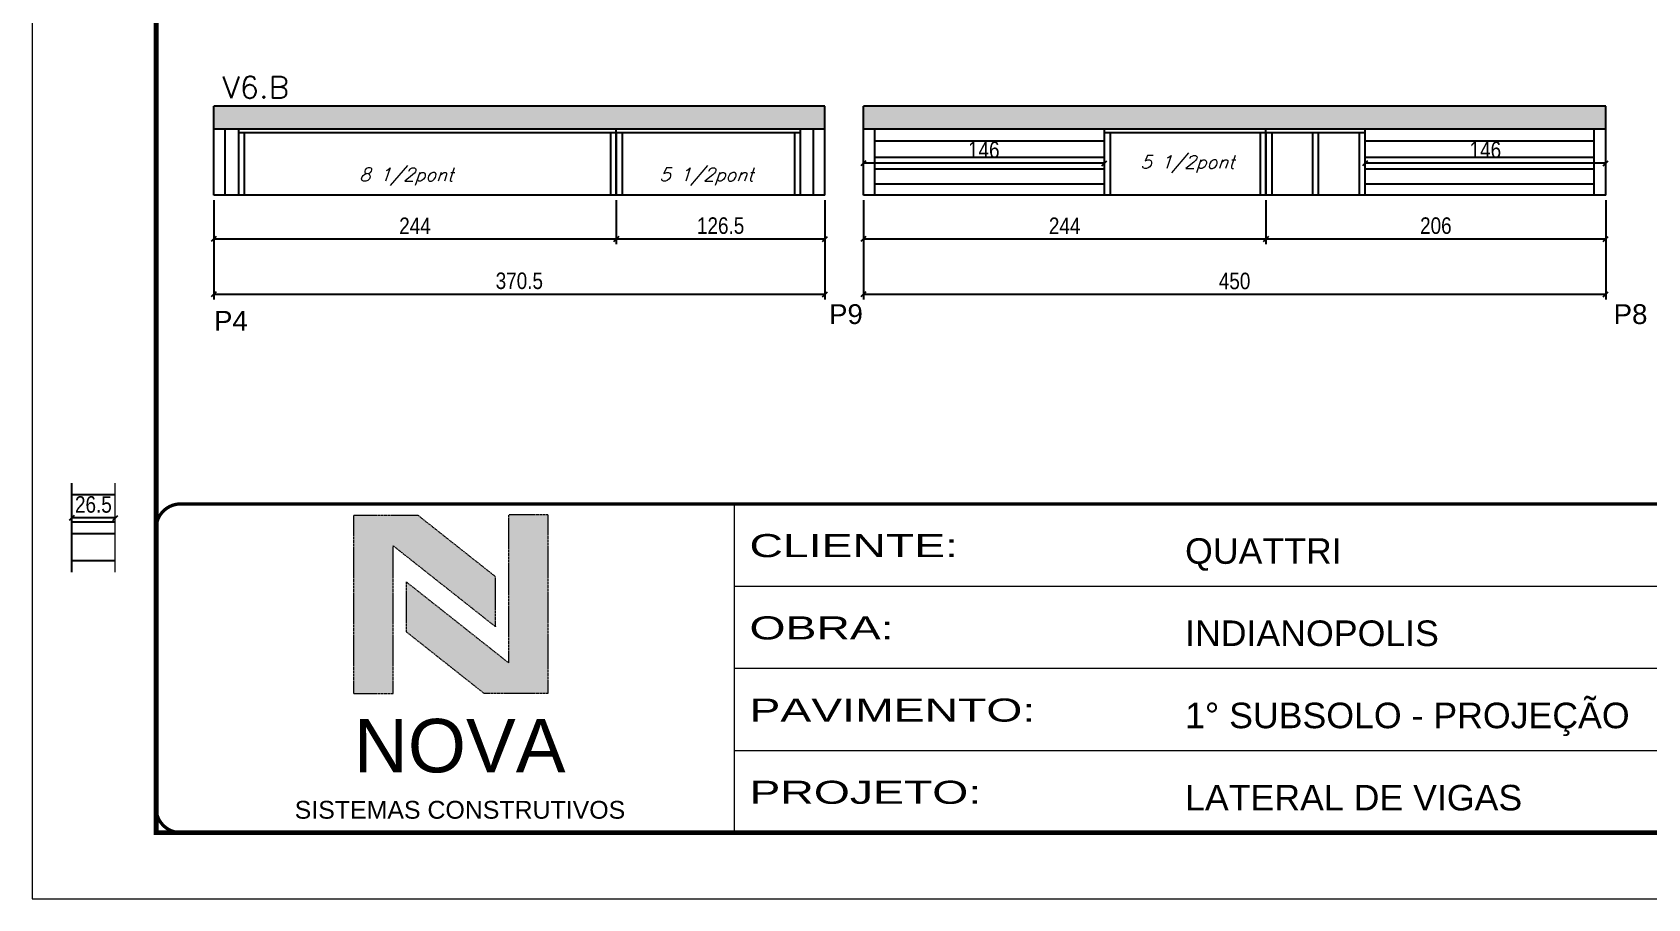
# Model space of a CAD drawing. Header units: millimetres. Extents: x 2921 to 9246, y 316 to 11751.
# Drawn here: x 7676 to 8655, y 8356 to 8881 of the extents above; entities that cross this region are included whole.
import ezdxf

# ---------------------------------------------------------------- set-up
doc = ezdxf.new("R2010")
doc.units = ezdxf.units.MM
doc.linetypes.add('CONTINUO', pattern=[0])
doc.linetypes.add('DASHED', pattern=[0.75, 0.5, -0.25])
for name, color, linetype in [('1', 3, 'Continuous'), ('5', 5, 'Continuous'), ('COTA', 241, 'Continuous'), ('Painéis', 200, 'Continuous'), ('SARR_2.2x7', 40, 'Continuous'), ('SARR_3.5x7', 81, 'Continuous'), ('texto', 7, 'Continuous')]:
    doc.layers.add(name, color=color, linetype=linetype)
for name, color, linetype, lineweight in [('CARIMBO-LEGENDA', 75, 'Continuous', 15), ('Folhas', 255, 'Continuous', 9), ('SARRAFO DE PRESSAO', 251, 'DASHED', 9), ('Texto Seção', 7, 'Continuous', 15)]:
    doc.layers.add(name, color=color, linetype=linetype, lineweight=lineweight)
doc.styles.add('arial', font='arial.ttf')
doc.styles.add('COTA TECNICA', font='techl___.ttf', dxfattribs={"height": 10})
doc.styles.add('REGUA-120', font='ROMANS.shx', dxfattribs={"height": 15})
doc.styles.add('Romans', font='romans.shx')
doc.styles.get("Standard").update_dxf_attribs({"font": 'arial.ttf'})
doc.styles.add('Tecnologia', font='')
doc.styles.get('Tecnologia').set_extended_font_data('Forgotten Futurist')
doc.dimstyles.new('PAINEL', dxfattribs={"dimtxt": 10, "dimasz": 3, "dimexe": 3, "dimexo": 3, "dimgap": 3, "dimtad": 1, "dimdec": 1, "dimzin": 12, "dimdsep": 46, "dimtxsty": 'COTA TECNICA', "dimblk1": 'OBLIQUE', "dimblk2": 'OBLIQUE', "dimsah": 1, "dimcen": 0.9, "dimclrd": 4, "dimclre": 4, "dimclrt": 240, "dimadec": 1, "dimazin": 3, "dimtfac": 1, "dimtdec": 1, "dimtmove": 0, "dimatfit": 3, "dimfxl": 1, "dimtolj": 1, "dimtzin": 12, "dimarcsym": 0})

# ---------------------------------------------------------------- blocks, each defined once
blk = doc.blocks.new('A$C64660E27')
at = {"layer": 'COTA', "true_color": 0x1a1a1a}
h = blk.add_hatch(color=250, dxfattribs=at)
h.dxf.hatch_style = 1
h.paths.add_polyline_path([(185.4, -11.6), (142.4, -11.6), (142.4, -131.6), (168.8, -131.6), (168.8, -32.2), (237.7, -86.7), (237.7, -53)])
at = {"layer": 'COTA'}
h = blk.add_hatch(color=20, dxfattribs=at)
h.dxf.hatch_style = 1
h.paths.add_polyline_path([(273, -11.4), (246.6, -11.4), (246.6, -111.1), (177.7, -56.6), (177.7, -90.2), (230, -131.6), (273, -131.6)])
for p, q in [((142.4, -131.6), (142.4, -11.6)), ((142.4, -11.6), (185.4, -11.6)), ((185.4, -11.6), (237.7, -53)), ((273, -11.4), (246.6, -11.4)), ((246.6, -111.1), (246.6, -11.4)), ((273, -11.4), (273, -131.6)), ((168.8, -32.2), (237.7, -86.7)), ((168.8, -131.6), (168.8, -32.2)), ((237.7, -86.7), (237.7, -53)), ((246.6, -111.1), (177.7, -56.6)), ((177.7, -90.2), (177.7, -56.6)), ((230, -131.6), (177.7, -90.2)), ((142.4, -131.6), (168.8, -131.6)), ((273, -131.6), (230, -131.6))]:
    blk.add_line(p, q)
at = {"layer": 'CARIMBO-LEGENDA', "color": 7, "linetype": 'Continuous', "ltscale": 100, "style": 'arial'}
blk.add_text('NOVA', height=36, dxfattribs=at).set_placement((142.4, -184.8))
at = {"layer": 'CARIMBO-LEGENDA', "color": 7, "linetype": 'Continuous', "style": 'arial'}
blk.add_text('SISTEMAS CONSTRUTIVOS', height=12, dxfattribs=at).set_placement((102.5, -216))
blk = doc.blocks.new('9999999999')
at = {"color": 30, "linetype": 'CONTINUO'}
for p, q in [((98564.56, 34230.21), (98564.56, 34429.45)), ((98564.56, 34379.64), (99583.98, 34379.64)), ((98564.56, 34329.83), (99487.98, 34329.83)), ((98564.56, 34280.02), (99487.98, 34280.02))]:
    blk.add_line(p, q, dxfattribs=at)
at = {"color": 30, "linetype": 'CONTINUO', "const_width": 2}
blk.add_lwpolyline([(99583.98, 34230.21), (99583.98, 34414.45, 0.414214), (99568.98, 34429.45), (98228.98, 34429.45, 0.414214), (98213.98, 34414.45), (98213.98, 34245.21, 0.414214), (98228.98, 34230.21), (99583.98, 34230.21)], format="xyb", dxfattribs=at)
at = {"layer": 'Folhas'}
blk.add_lwpolyline([(98138.98, 34190.21), (99623.98, 34190.21), (99623.98, 35240.21), (98138.98, 35240.21)], close=True, dxfattribs=at)
at = {"layer": 'Folhas', "color": 30, "const_width": 3}
blk.add_lwpolyline([(98213.98, 34230.21), (99583.98, 34230.21), (99583.98, 35200.21), (98213.98, 35200.21)], close=True, dxfattribs=at)
at = {"xscale": 0.9, "yscale": 0.9, "zscale": 0.9}
blk.add_blockref('A$C64660E27', (98205.77, 34433.07), dxfattribs=at)
at = {"color": 7, "linetype": 'Continuous', "ltscale": 5, "style": 'arial'}
for s, height, p in [('QUATTRI', 15.483, (98837.68, 34393.13)), ('INDIANOPOLIS', 15.4829, (98837.68, 34343.32)), ('1° SUBSOLO - PROJEÇÃO', 15.4829, (98837.68, 34293.51)), ('LATERAL DE VIGAS', 15.4829, (98837.68, 34243.7))]:
    blk.add_text(s, height=height, dxfattribs=at).set_placement(p)
at = {"layer": 'Folhas', "color": 7, "style": 'Tecnologia', "width": 1.5}
for s, p in [('CLIENTE:', (98573.65, 34397.17)), ('OBRA:', (98573.65, 34347.31)), ('PAVIMENTO:', (98573.65, 34297.5)), ('PROJETO:', (98573.65, 34247.69))]:
    blk.add_text(s, height=14, dxfattribs=at).set_placement(p)
blk = doc.blocks.new('_Oblique')
at = {"layer": '1', "color": 0, "lineweight": -2}
blk.add_line((-0.5, -0.5), (0.5, 0.5), dxfattribs=at)
blk = doc.blocks.new('*D1234')
at = {"layer": 'Defpoints', "color": 0, "transparency": 16777216}
for p in [(7699.91, 8586.68), (7699.91, 8586.68), (7726.41, 8586.68)]:
    blk.add_point(p, dxfattribs=at)
at = {"layer": 'Painéis', "color": 4, "lineweight": -2, "transparency": 16777216}
blk.add_line((7726.41, 8586.68), (7699.91, 8586.68), dxfattribs=at)
at = {"layer": 'Painéis', "color": 4, "lineweight": -2, "transparency": 16777216, "xscale": 3, "yscale": 3, "zscale": 3, "rotation": 180}
blk.add_blockref('_Oblique', (7699.91, 8586.68), dxfattribs=at)
at = {"layer": 'Painéis', "color": 4, "lineweight": -2, "transparency": 16777216, "xscale": 3, "yscale": 3, "zscale": 3}
blk.add_blockref('_Oblique', (7726.41, 8586.68), dxfattribs=at)
at = {"layer": 'Painéis', "color": 240, "lineweight": 5, "transparency": 16777216, "insert": (7713.16, 8594.79), "char_height": 10, "attachment_point": 5, "style": 'COTA TECNICA'}
blk.add_mtext('\\A1;26.5', dxfattribs=at)
blk = doc.blocks.new('*D1235')
at = {"layer": 'COTA', "color": 4, "linetype": 'ByBlock', "lineweight": -2, "transparency": 16777216}
for p, q in [((8030.07, 8779.18), (8030.07, 8752.64)), ((8156.57, 8779.18), (8156.57, 8752.64)), ((8156.57, 8755.64), (8030.07, 8755.64))]:
    blk.add_line(p, q, dxfattribs=at)
at = {"layer": 'Defpoints', "color": 0, "linetype": 'ByBlock', "transparency": 16777216}
for p in [(8030.07, 8782.18), (8156.57, 8782.18), (8030.07, 8755.64)]:
    blk.add_point(p, dxfattribs=at)
at = {"layer": 'COTA', "color": 4, "linetype": 'ByBlock', "lineweight": -2, "transparency": 16777216, "xscale": 3, "yscale": 3, "zscale": 3, "rotation": 180}
blk.add_blockref('_Oblique', (8030.07, 8755.64), dxfattribs=at)
at = {"layer": 'COTA', "color": 4, "linetype": 'ByBlock', "lineweight": -2, "transparency": 16777216, "xscale": 3, "yscale": 3, "zscale": 3}
blk.add_blockref('_Oblique', (8156.57, 8755.64), dxfattribs=at)
at = {"layer": 'COTA', "color": 240, "linetype": 'ByBlock', "transparency": 16777216, "insert": (8093.32, 8763.75), "char_height": 10, "attachment_point": 5, "style": 'COTA TECNICA'}
blk.add_mtext('\\A1;126.5', dxfattribs=at)
blk = doc.blocks.new('*D1236')
at = {"layer": 'COTA', "color": 4, "linetype": 'ByBlock', "lineweight": -2, "transparency": 16777216}
for p, q in [((7786.07, 8779.18), (7786.07, 8752.64)), ((8030.07, 8779.18), (8030.07, 8752.64)), ((8030.07, 8755.64), (7786.07, 8755.64))]:
    blk.add_line(p, q, dxfattribs=at)
at = {"layer": 'Defpoints', "color": 0, "linetype": 'ByBlock', "transparency": 16777216}
for p in [(7786.07, 8782.18), (8030.07, 8782.18), (7786.07, 8755.64)]:
    blk.add_point(p, dxfattribs=at)
at = {"layer": 'COTA', "color": 4, "linetype": 'ByBlock', "lineweight": -2, "transparency": 16777216, "xscale": 3, "yscale": 3, "zscale": 3, "rotation": 180}
blk.add_blockref('_Oblique', (7786.07, 8755.64), dxfattribs=at)
at = {"layer": 'COTA', "color": 4, "linetype": 'ByBlock', "lineweight": -2, "transparency": 16777216, "xscale": 3, "yscale": 3, "zscale": 3}
blk.add_blockref('_Oblique', (8030.07, 8755.64), dxfattribs=at)
at = {"layer": 'COTA', "color": 240, "linetype": 'ByBlock', "transparency": 16777216, "insert": (7908.07, 8763.71), "char_height": 10, "width": 210.731, "attachment_point": 5, "style": 'COTA TECNICA'}
blk.add_mtext('\\A1;244', dxfattribs=at)
blk = doc.blocks.new('*D1238')
at = {"layer": 'COTA', "color": 4, "linetype": 'ByBlock', "lineweight": -2, "transparency": 16777216}
for p, q in [((7786.07, 8779.18), (7786.07, 8719.1)), ((8156.57, 8779.18), (8156.57, 8719.1)), ((8156.57, 8722.1), (7786.07, 8722.1))]:
    blk.add_line(p, q, dxfattribs=at)
at = {"layer": 'Defpoints', "color": 0, "linetype": 'ByBlock', "transparency": 16777216}
for p in [(7786.07, 8782.18), (8156.57, 8782.18), (7786.07, 8722.1)]:
    blk.add_point(p, dxfattribs=at)
at = {"layer": 'COTA', "color": 4, "linetype": 'ByBlock', "lineweight": -2, "transparency": 16777216, "xscale": 3, "yscale": 3, "zscale": 3, "rotation": 180}
blk.add_blockref('_Oblique', (7786.07, 8722.1), dxfattribs=at)
at = {"layer": 'COTA', "color": 4, "linetype": 'ByBlock', "lineweight": -2, "transparency": 16777216, "xscale": 3, "yscale": 3, "zscale": 3}
blk.add_blockref('_Oblique', (8156.57, 8722.1), dxfattribs=at)
at = {"layer": 'COTA', "color": 240, "linetype": 'ByBlock', "transparency": 16777216, "insert": (7971.32, 8730.32), "char_height": 10, "attachment_point": 5, "style": 'COTA TECNICA'}
blk.add_mtext('\\A1;370.5', dxfattribs=at)
blk = doc.blocks.new('*D1239')
at = {"layer": 'COTA', "color": 4, "linetype": 'ByBlock', "lineweight": -2, "transparency": 16777216}
for p, q in [((8423.83, 8779.18), (8423.83, 8752.64)), ((8629.83, 8779.18), (8629.83, 8752.64)), ((8629.83, 8755.64), (8423.83, 8755.64))]:
    blk.add_line(p, q, dxfattribs=at)
at = {"layer": 'Defpoints', "color": 0, "linetype": 'ByBlock', "transparency": 16777216}
for p in [(8423.83, 8782.18), (8629.83, 8782.18), (8423.83, 8755.64)]:
    blk.add_point(p, dxfattribs=at)
at = {"layer": 'COTA', "color": 4, "linetype": 'ByBlock', "lineweight": -2, "transparency": 16777216, "xscale": 3, "yscale": 3, "zscale": 3, "rotation": 180}
blk.add_blockref('_Oblique', (8423.83, 8755.64), dxfattribs=at)
at = {"layer": 'COTA', "color": 4, "linetype": 'ByBlock', "lineweight": -2, "transparency": 16777216, "xscale": 3, "yscale": 3, "zscale": 3}
blk.add_blockref('_Oblique', (8629.83, 8755.64), dxfattribs=at)
at = {"layer": 'COTA', "color": 240, "linetype": 'ByBlock', "transparency": 16777216, "insert": (8526.83, 8763.74), "char_height": 10, "attachment_point": 5, "style": 'COTA TECNICA'}
blk.add_mtext('\\A1;206', dxfattribs=at)
blk = doc.blocks.new('*D1240')
at = {"layer": 'COTA', "color": 4, "linetype": 'ByBlock', "lineweight": -2, "transparency": 16777216}
for p, q in [((8179.83, 8779.18), (8179.83, 8752.64)), ((8423.83, 8779.18), (8423.83, 8752.64)), ((8423.83, 8755.64), (8179.83, 8755.64))]:
    blk.add_line(p, q, dxfattribs=at)
at = {"layer": 'Defpoints', "color": 0, "linetype": 'ByBlock', "transparency": 16777216}
for p in [(8179.83, 8782.18), (8423.83, 8782.18), (8179.83, 8755.64)]:
    blk.add_point(p, dxfattribs=at)
at = {"layer": 'COTA', "color": 4, "linetype": 'ByBlock', "lineweight": -2, "transparency": 16777216, "xscale": 3, "yscale": 3, "zscale": 3, "rotation": 180}
blk.add_blockref('_Oblique', (8179.83, 8755.64), dxfattribs=at)
at = {"layer": 'COTA', "color": 4, "linetype": 'ByBlock', "lineweight": -2, "transparency": 16777216, "xscale": 3, "yscale": 3, "zscale": 3}
blk.add_blockref('_Oblique', (8423.83, 8755.64), dxfattribs=at)
at = {"layer": 'COTA', "color": 240, "linetype": 'ByBlock', "transparency": 16777216, "insert": (8301.83, 8763.71), "char_height": 10, "width": 210.731, "attachment_point": 5, "style": 'COTA TECNICA'}
blk.add_mtext('\\A1;244', dxfattribs=at)
blk = doc.blocks.new('*D1241')
at = {"layer": 'COTA', "color": 4, "linetype": 'ByBlock', "lineweight": -2, "transparency": 16777216}
for p, q in [((8179.83, 8779.18), (8179.83, 8719.1)), ((8629.83, 8779.18), (8629.83, 8719.1)), ((8629.83, 8722.1), (8179.83, 8722.1))]:
    blk.add_line(p, q, dxfattribs=at)
at = {"layer": 'Defpoints', "color": 0, "linetype": 'ByBlock', "transparency": 16777216}
for p in [(8179.83, 8782.18), (8629.83, 8782.18), (8179.83, 8722.1)]:
    blk.add_point(p, dxfattribs=at)
at = {"layer": 'COTA', "color": 4, "linetype": 'ByBlock', "lineweight": -2, "transparency": 16777216, "xscale": 3, "yscale": 3, "zscale": 3, "rotation": 180}
blk.add_blockref('_Oblique', (8179.83, 8722.1), dxfattribs=at)
at = {"layer": 'COTA', "color": 4, "linetype": 'ByBlock', "lineweight": -2, "transparency": 16777216, "xscale": 3, "yscale": 3, "zscale": 3}
blk.add_blockref('_Oblique', (8629.83, 8722.1), dxfattribs=at)
at = {"layer": 'COTA', "color": 240, "linetype": 'ByBlock', "transparency": 16777216, "insert": (8404.83, 8730.21), "char_height": 10, "attachment_point": 5, "style": 'COTA TECNICA'}
blk.add_mtext('\\A1;450', dxfattribs=at)
blk = doc.blocks.new('*D1248')
at = {"layer": 'Defpoints', "color": 0, "transparency": 16777216}
for p in [(8179.83, 8801.57), (8179.83, 8801.57), (8325.83, 8801.57)]:
    blk.add_point(p, dxfattribs=at)
at = {"layer": 'Painéis', "color": 4, "lineweight": -2, "transparency": 16777216}
blk.add_line((8325.83, 8801.57), (8179.83, 8801.57), dxfattribs=at)
at = {"layer": 'Painéis', "color": 4, "lineweight": -2, "transparency": 16777216, "xscale": 3, "yscale": 3, "zscale": 3, "rotation": 180}
blk.add_blockref('_Oblique', (8179.83, 8801.57), dxfattribs=at)
at = {"layer": 'Painéis', "color": 4, "lineweight": -2, "transparency": 16777216, "xscale": 3, "yscale": 3, "zscale": 3}
blk.add_blockref('_Oblique', (8325.83, 8801.57), dxfattribs=at)
at = {"layer": 'Painéis', "color": 240, "lineweight": 5, "transparency": 16777216, "insert": (8252.83, 8809.67), "char_height": 10, "attachment_point": 5, "style": 'COTA TECNICA'}
blk.add_mtext('\\A1;146', dxfattribs=at)
blk = doc.blocks.new('*D1249')
at = {"layer": 'Defpoints', "color": 0, "transparency": 16777216}
for p in [(8483.83, 8801.57), (8483.83, 8801.57), (8629.83, 8801.57)]:
    blk.add_point(p, dxfattribs=at)
at = {"layer": 'Painéis', "color": 4, "lineweight": -2, "transparency": 16777216}
blk.add_line((8629.83, 8801.57), (8483.83, 8801.57), dxfattribs=at)
at = {"layer": 'Painéis', "color": 4, "lineweight": -2, "transparency": 16777216, "xscale": 3, "yscale": 3, "zscale": 3, "rotation": 180}
blk.add_blockref('_Oblique', (8483.83, 8801.57), dxfattribs=at)
at = {"layer": 'Painéis', "color": 4, "lineweight": -2, "transparency": 16777216, "xscale": 3, "yscale": 3, "zscale": 3}
blk.add_blockref('_Oblique', (8629.83, 8801.57), dxfattribs=at)
at = {"layer": 'Painéis', "color": 240, "lineweight": 5, "transparency": 16777216, "insert": (8556.83, 8809.67), "char_height": 10, "attachment_point": 5, "style": 'COTA TECNICA'}
blk.add_mtext('\\A1;146', dxfattribs=at)

msp = doc.modelspace()

# ---------------------------------------------------------------- hatches: boundary and pattern name
at = {"layer": 'COTA', "linetype": 'ByBlock'}
h = msp.add_hatch(dxfattribs=at)
h.set_pattern_fill('AR-CONC', color=256, scale=0.03)
h.set_pattern_definition([(50, (-123288.499, -25061.775), (5.46554007, -0.47817257), [0.5715, -6.2865]), (355, (-123288.499, -25061.775), (-1.05730264, 5.73170536), [0.4572, -5.02921753]), (100.4514447, (-123288.0435, -25061.815), (4.40823741, 5.25353256), [0.48570026, -5.34270734]), (46.1842, (-123288.499, -25060.251), (8.13237123, -1.26126984), [0.85725, -9.42975]), (96.6355576, (-123287.821, -25060.356), (7.122124, 7.42278374), [0.7285507, -8.01406824]), (351.184151, (-123288.499, -25060.251), (7.122124, 7.42278374), [0.685799, -7.54379196]), (21, (-123287.737, -25060.632), (4.54843174, -3.06795595), [0.5715, -6.2865]), (326, (-123287.737, -25060.632), (1.85406085, 5.52563898), [0.4572, -5.0292]), (71.451445, (-123287.358, -25060.8877), (6.40249258, 2.45768307), [0.48570026, -5.34269813]), (37.5, (-123288.499, -25061.775), (0.092658098, 2.536651166), [0, -4.96824, 0, -5.1054, 0, -5.04825]), (7.5, (-123288.499, -25061.775), (2.004589875, 3.005417245), [0, -2.91084, 0, -4.85394, 0, -1.92405]), (327.5, (-123290.1982, -25061.775), (4.067717855, -0.17186232), [0, -1.905, 0, -5.9436, 0, -7.8867]), (317.5, (-123290.9602, -25061.775), (4.44387544, 0.76279473), [0, -2.4765, 0, -3.94716, 0, -5.6007])])
h.paths.add_polyline_path([(8156.57, 8822.18), (8156.57, 8836.18), (7786.07, 8836.18), (7786.07, 8822.18)])
h = msp.add_hatch(dxfattribs=at)
h.set_pattern_fill('AR-CONC', color=256, scale=0.03)
h.set_pattern_definition([(50, (-122894.7426, -25061.775), (5.46554007, -0.47817257), [0.5715, -6.2865]), (355, (-122894.7426, -25061.775), (-1.05730264, 5.73170536), [0.4572, -5.02921753]), (100.4514447, (-122894.287, -25061.815), (4.40823741, 5.25353256), [0.48570026, -5.34270734]), (46.1842, (-122894.7426, -25060.251), (8.13237123, -1.26126984), [0.85725, -9.42975]), (96.6355576, (-122894.065, -25060.356), (7.122124, 7.42278374), [0.7285507, -8.01406824]), (351.184151, (-122894.743, -25060.251), (7.122124, 7.42278374), [0.685799, -7.54379196]), (21, (-122893.9806, -25060.632), (4.54843174, -3.06795595), [0.5715, -6.2865]), (326, (-122893.9806, -25060.632), (1.85406085, 5.52563898), [0.4572, -5.0292]), (71.451445, (-122893.6016, -25060.8877), (6.40249258, 2.45768307), [0.48570026, -5.34269813]), (37.5, (-122894.7426, -25061.775), (0.092658098, 2.536651166), [0, -4.96824, 0, -5.1054, 0, -5.04825]), (7.5, (-122894.7426, -25061.775), (2.004589875, 3.005417245), [0, -2.91084, 0, -4.85394, 0, -1.92405]), (327.5, (-122896.442, -25061.775), (4.067717855, -0.17186232), [0, -1.905, 0, -5.9436, 0, -7.8867]), (317.5, (-122897.204, -25061.775), (4.44387544, 0.76279473), [0, -2.4765, 0, -3.94716, 0, -5.6007])])
h.paths.add_polyline_path([(8629.83, 8822.18), (8629.83, 8836.18), (8179.83, 8836.18), (8179.83, 8822.18)])

# ---------------------------------------------------------------- linework, layer by layer
for p, q in [((8156.57, 8836.18), (7786.07, 8836.18)), ((7786.07, 8822.18), (7786.07, 8836.18)), ((8156.57, 8822.18), (8156.57, 8836.18)), ((8629.83, 8836.18), (8179.83, 8836.18)), ((8179.83, 8822.18), (8179.83, 8836.18)), ((8629.83, 8822.18), (8629.83, 8836.18))]:
    msp.add_line(p, q, dxfattribs=at)
at = {"layer": 'Painéis', "linetype": 'ByBlock'}
for p, q in [((8156.57, 8822.18), (7786.07, 8822.18)), ((7786.07, 8782.18), (7786.07, 8822.18)), ((8030.07, 8782.18), (8030.07, 8822.18)), ((8156.57, 8782.18), (8156.57, 8822.18)), ((8629.83, 8822.18), (8179.83, 8822.18)), ((8179.83, 8782.18), (8179.83, 8822.18)), ((8423.83, 8782.18), (8423.83, 8822.18)), ((8629.83, 8782.18), (8629.83, 8822.18)), ((8156.57, 8782.18), (7786.07, 8782.18)), ((8629.83, 8782.18), (8179.83, 8782.18))]:
    msp.add_line(p, q, dxfattribs=at)
at = {"layer": 'Painéis', "lineweight": 5}
msp.add_line((7726.41, 8553.84), (7726.41, 8607.84), dxfattribs=at)
at = {"layer": 'SARR_2.2x7', "linetype": 'Continuous'}
for p, q in [((7793.07, 8782.18), (7793.07, 8822.18)), ((8149.57, 8782.18), (8149.57, 8822.18)), ((8186.83, 8782.18), (8186.83, 8822.18)), ((8622.83, 8782.18), (8622.83, 8822.18)), ((8030.07, 8819.98), (7801.07, 8819.98)), ((8141.57, 8819.98), (8030.07, 8819.98)), ((8186.83, 8815.18), (8325.83, 8815.18)), ((8423.83, 8819.98), (8325.83, 8819.98)), ((8483.83, 8819.98), (8423.83, 8819.98)), ((8483.83, 8815.18), (8622.83, 8815.18)), ((8186.83, 8805.28), (8325.83, 8805.28)), ((8483.83, 8805.28), (8622.83, 8805.28)), ((8186.83, 8798.28), (8325.83, 8798.28)), ((8483.83, 8798.28), (8622.83, 8798.28)), ((8186.83, 8789.18), (8325.83, 8789.18)), ((8483.83, 8789.18), (8622.83, 8789.18)), ((7699.91, 8600.84), (7726.41, 8600.84)), ((7699.91, 8584.34), (7726.41, 8584.34)), ((7699.91, 8577.34), (7726.41, 8577.34)), ((7699.91, 8560.84), (7726.41, 8560.84))]:
    msp.add_line(p, q, dxfattribs=at)
at = {"layer": 'SARR_3.5x7'}
for p, q in [((7801.07, 8822.18), (7801.07, 8782.18)), ((8141.57, 8822.18), (8141.57, 8782.18)), ((8325.83, 8822.18), (8325.83, 8782.18)), ((8483.83, 8822.18), (8483.83, 8782.18)), ((7804.57, 8819.98), (7804.57, 8782.18)), ((8026.57, 8819.98), (8026.57, 8782.18)), ((8030.07, 8819.98), (8030.07, 8782.18)), ((8033.57, 8819.98), (8033.57, 8782.18)), ((8138.07, 8819.98), (8138.07, 8782.18)), ((8329.33, 8819.98), (8329.33, 8782.18)), ((8420.33, 8819.98), (8420.33, 8782.18)), ((8423.83, 8819.98), (8423.83, 8782.18)), ((8427.33, 8819.98), (8427.33, 8782.18)), ((8452.01, 8819.98), (8452.01, 8782.18)), ((8455.51, 8819.98), (8455.51, 8782.18)), ((8480.33, 8819.98), (8480.33, 8782.18)), ((7804.57, 8782.18), (7801.07, 8782.18)), ((8030.07, 8782.18), (8026.57, 8782.18)), ((8033.57, 8782.18), (8030.07, 8782.18)), ((8329.33, 8782.18), (8325.83, 8782.18)), ((8423.83, 8782.18), (8420.33, 8782.18)), ((8427.33, 8782.18), (8423.83, 8782.18)), ((7699.91, 8607.84), (7699.91, 8553.84))]:
    msp.add_line(p, q, dxfattribs=at)

# ---------------------------------------------------------------- block references
at = {"layer": 'SARRAFO DE PRESSAO', "color": 6, "linetype": 'ByBlock'}
msp.add_blockref('9999999999', (-90462.85, -25834.26), dxfattribs=at)

# ---------------------------------------------------------------- texts
at = {"layer": '5', "linetype": 'Continuous'}
for s, rotation, p in [('P9', 0.00004, (8159.03, 8704.18)), ('P8', 0.00004, (8634.56, 8704.18)), ('P4', 359.99996, (7786.26, 8700.13))]:
    msp.add_text(s, height=12, rotation=rotation, dxfattribs=at).set_placement(p)
at = {"layer": 'texto', "color": 2, "char_height": 8, "attachment_point": 5, "style": 'Romans'}
for s, insert in [('{\\Q19;\\C256;5 1/2pont}', (8376.23, 8801.04)), ('{\\Q19;\\C256;8 1/2pont}', (7902.76, 8793.4)), ('{\\Q19;\\C256;5 1/2pont}', (8084.67, 8793.4))]:
    msp.add_mtext(s, dxfattribs=dict(at, insert=insert))
at = {"layer": 'Texto Seção', "style": 'REGUA-120', "width": 1.05}
msp.add_text('V6.B', height=13, dxfattribs=at).set_placement((7791.3, 8841.11))

# ---------------------------------------------------------------- dimensions: what is measured, and where the dimension line sits
at = {"layer": 'COTA', "linetype": 'ByBlock'}
for base, p1, p2, picture, middle in [((7786.07, 8755.64), (8030.07, 8782.18), (7786.07, 8782.18), '*D1236', (7908.07, 8763.71)), ((8179.83, 8755.64), (8423.83, 8782.18), (8179.83, 8782.18), '*D1240', (8301.83, 8763.71))]:
    dim = msp.add_linear_dim(base=base, p1=p1, p2=p2, angle=180, dimstyle='PAINEL', override={"dimtmove": 1}, dxfattribs=at)
    dim.commit()
    dim.dimension.update_dxf_attribs({"geometry": picture, "text_midpoint": middle})
for base, p1, p2, picture, middle in [((7786.07, 8722.1), (8156.57, 8782.18), (7786.07, 8782.18), '*D1238', (7971.32, 8730.32)), ((8030.07, 8755.64), (8156.57, 8782.18), (8030.07, 8782.18), '*D1235', (8093.32, 8763.75)), ((8179.83, 8722.1), (8629.83, 8782.18), (8179.83, 8782.18), '*D1241', (8404.83, 8730.21)), ((8423.83, 8755.64), (8629.83, 8782.18), (8423.83, 8782.18), '*D1239', (8526.83, 8763.74))]:
    dim = msp.add_linear_dim(base=base, p1=p1, p2=p2, angle=180, dimstyle='PAINEL', dxfattribs=at)
    dim.commit()
    dim.dimension.update_dxf_attribs({"geometry": picture, "text_midpoint": middle})
at = {"layer": 'Painéis', "lineweight": 5}
for base, p1, p2, picture, middle in [((8179.83, 8801.57), (8325.83, 8801.57), (8179.83, 8801.57), '*D1248', (8252.83, 8801.57)), ((8483.83, 8801.57), (8629.83, 8801.57), (8483.83, 8801.57), '*D1249', (8556.83, 8801.57)), ((7699.91, 8586.68), (7726.41, 8586.68), (7699.91, 8586.68), '*D1234', (7713.16, 8586.68))]:
    dim = msp.add_linear_dim(base=base, p1=p1, p2=p2, dimstyle='PAINEL', dxfattribs=at)
    dim.commit()
    dim.dimension.update_dxf_attribs({"geometry": picture, "text_midpoint": middle, "dimtype": 160})

doc.saveas('drawing.dxf')
